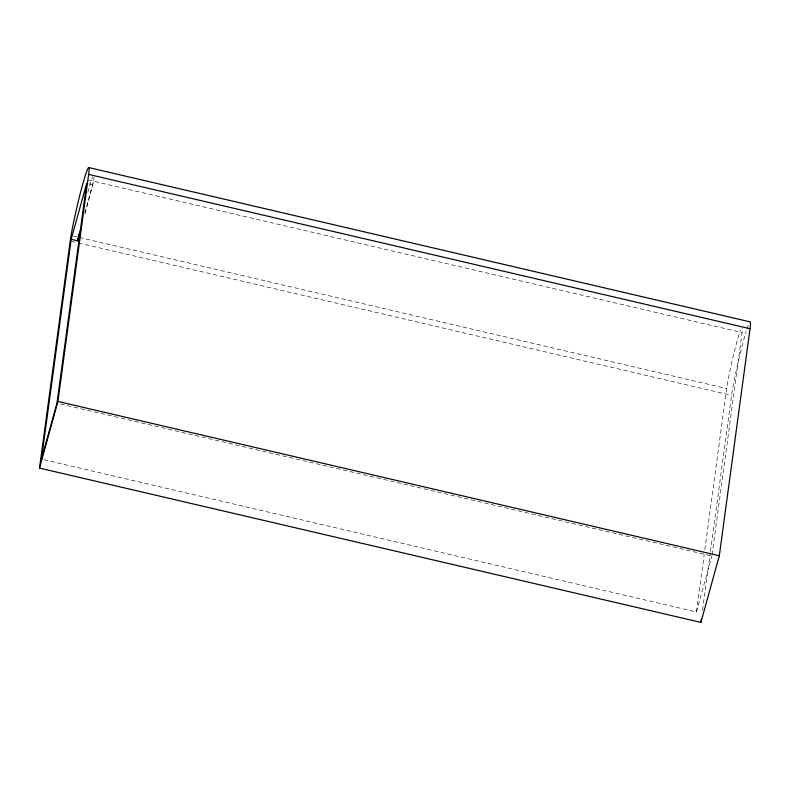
<?xml version="1.0" encoding="UTF-8"?>
<svg xmlns="http://www.w3.org/2000/svg" width="790" height="790" viewBox="0 0 790 790"><rect width="100%" height="100%" fill="white"/><g stroke="black" fill="none" stroke-linecap="round" stroke-linejoin="round"><path stroke-width="0.59" stroke-dasharray="3.95 2.96" d="M85.034 213.981L93.585 181.226A34.681 2.163 -76.9 0 0 93.98 177.286M43.865 459.711L696.425 611.964L704.186 554.58M704.848 549.692L726.642 388.522A34.681 2.163 -76.9 0 1 740.477 330.161M702.537 610.196L710.289 552.822M710.457 551.598L731.58 395.346A41.287 2.577 -76.9 0 1 746.135 331.652M712.086 554.778L742.126 332.55A34.681 2.163 -76.9 0 0 742.531 328.61M84.876 212.708L93.585 181.226M696.425 611.964L711.918 555.992M88.233 179.982L742.126 332.55M88.816 183.833L93.102 184.83M73.816 236.2L77.025 236.951M79.296 237.474L726.642 388.522M71.396 241.306L77.4 242.708M78.605 242.994L731.58 395.346M60.563 404.016L710.714 555.716M746.955 329.065A41.287 2.577 -76.9 0 1 749.483 322.547M87.818 192.434A34.681 2.163 -76.9 0 1 92.776 176.733"/><path stroke-width="1.19" d="M39.5 468.085L70.201 241.029A41.287 2.577 -76.9 0 1 82.466 185.186A41.287 2.577 -76.9 0 1 88.638 174.402L750.026 328.719L719.325 555.765L700.888 622.402L39.5 468.085L57.947 401.448L88.638 174.402M71.189 239.301L41.465 459.148L56.959 403.176L86.683 183.339L71.189 239.301L77.608 240.802L80.837 229.139M77.608 240.802L79.059 233.702M700.888 622.402L701.382 618.738M88.924 167.599L750.312 321.915A41.287 2.577 -76.9 0 1 750.026 328.719M57.947 401.448L719.325 555.765"/></g></svg>
